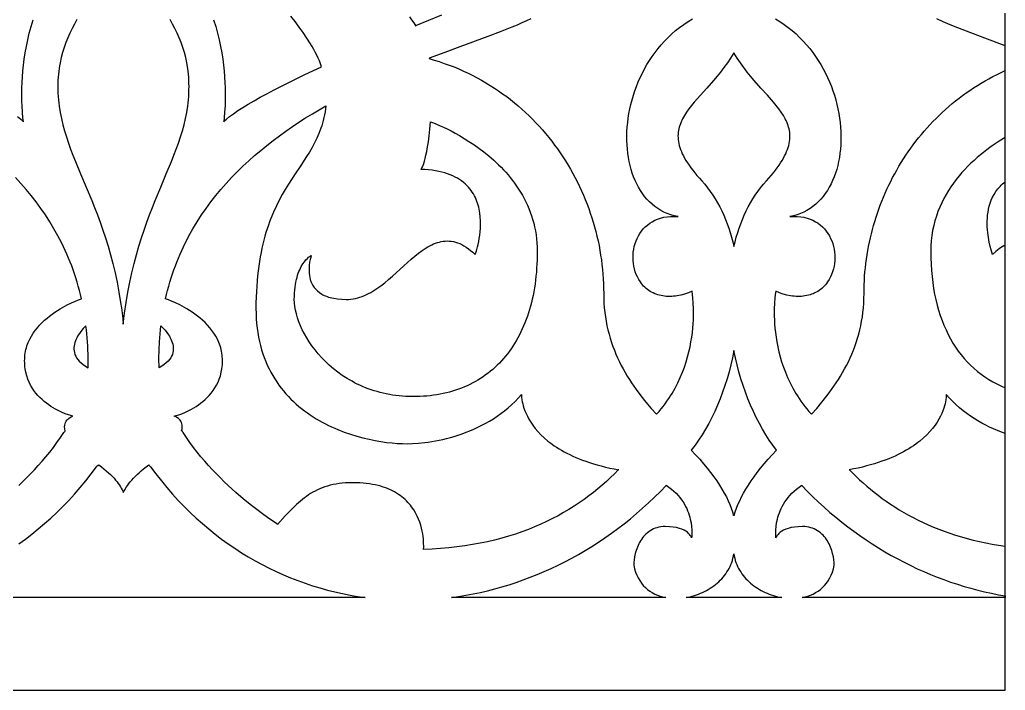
# Model space of a CAD drawing. Extents: x -54 to 62, y -44 to -4.
# Drawn here: x 32.79 to 61.98, y -44.19 to -24.33 of the extents above; entities that cross this region are included whole.
import ezdxf

# ---------------------------------------------------------------- set-up
doc = ezdxf.new("R2010")
doc.units = 0
doc.header["$MEASUREMENT"] = 0
doc.layers.get('0').update_dxf_attribs({"linetype": 'CONTINUOUS'})
doc.layers.add('LAYER_1', color=18, linetype='CONTINUOUS')

msp = doc.modelspace()

# ---------------------------------------------------------------- linework, layer by layer
msp.add_line((61.976, -44.19), (61.976, -4.203))
at = {"layer": 'LAYER_1'}
for points in [[(44.331, -24.243), (44.399, -24.334), (44.464, -24.427), (44.526, -24.522), (44.526, -24.499), (45.289, -24.183)], [(32.729, -27.198), (32.826, -27.277), (32.867, -27.315), (32.904, -27.351), (32.889, -27.224), (32.875, -27.074), (32.864, -26.874), (32.859, -26.756), (32.857, -26.629), (32.856, -26.491), (32.859, -26.344), (32.864, -26.189), (32.874, -26.026), (32.887, -25.856), (32.905, -25.68), (32.928, -25.498), (32.956, -25.312), (32.991, -25.121), (33.032, -24.927), (33.079, -24.73), (33.135, -24.53), (33.198, -24.33)], [(34.489, -24.327), (34.416, -24.46), (34.347, -24.594), (34.281, -24.729), (34.219, -24.867), (34.162, -25.008), (34.11, -25.152), (34.063, -25.3), (34.023, -25.453), (33.988, -25.611), (33.974, -25.692), (33.961, -25.775), (33.95, -25.859), (33.941, -25.946), (33.933, -26.034), (33.928, -26.123), (33.925, -26.215), (33.924, -26.309), (33.925, -26.408), (33.928, -26.506), (33.934, -26.603), (33.942, -26.699), (33.952, -26.794), (33.963, -26.888), (33.993, -27.075), (34.029, -27.259), (34.073, -27.441), (34.122, -27.622), (34.178, -27.803), (34.238, -27.983), (34.303, -28.163), (34.372, -28.344), (34.445, -28.527), (34.599, -28.9), (34.762, -29.285), (34.929, -29.687), (35.012, -29.896), (35.095, -30.11), (35.177, -30.331), (35.258, -30.559), (35.336, -30.795), (35.412, -31.039), (35.484, -31.291), (35.553, -31.553), (35.618, -31.825), (35.679, -32.106), (35.734, -32.399), (35.783, -32.703), (35.805, -32.86), (35.826, -33.019), (35.845, -33.182), (35.862, -33.348), (35.881, -33.182), (35.901, -33.019), (35.945, -32.703), (35.996, -32.399), (36.053, -32.106), (36.114, -31.825), (36.18, -31.553), (36.25, -31.291), (36.323, -31.039), (36.399, -30.795), (36.478, -30.559), (36.559, -30.331), (36.641, -30.11), (36.724, -29.896), (36.808, -29.687), (36.974, -29.285), (37.136, -28.9), (37.29, -28.527), (37.363, -28.344), (37.431, -28.163), (37.496, -27.983), (37.556, -27.803), (37.611, -27.622), (37.66, -27.441), (37.703, -27.259), (37.739, -27.075), (37.768, -26.888), (37.78, -26.794), (37.79, -26.699), (37.798, -26.603), (37.803, -26.506), (37.807, -26.408), (37.808, -26.309), (37.807, -26.215), (37.804, -26.123), (37.798, -26.034), (37.791, -25.946), (37.782, -25.859), (37.771, -25.775), (37.744, -25.611), (37.71, -25.453), (37.67, -25.3), (37.624, -25.152), (37.573, -25.008), (37.516, -24.867), (37.455, -24.729), (37.39, -24.594), (37.322, -24.46), (37.25, -24.327)], [(38.535, -24.33), (38.598, -24.53), (38.654, -24.73), (38.702, -24.927), (38.744, -25.121), (38.778, -25.312), (38.807, -25.498), (38.83, -25.68), (38.849, -25.856), (38.862, -26.026), (38.872, -26.189), (38.878, -26.344), (38.88, -26.491), (38.88, -26.629), (38.878, -26.756), (38.874, -26.874), (38.863, -27.074), (38.85, -27.224), (38.835, -27.351), (38.872, -27.315), (38.913, -27.277), (39.009, -27.198), (39.123, -27.114), (39.253, -27.024), (39.399, -26.931), (39.559, -26.833), (39.733, -26.732), (39.919, -26.628), (40.116, -26.521), (40.324, -26.411), (40.542, -26.3), (40.768, -26.186), (41.241, -25.956), (41.735, -25.724), (41.703, -25.637), (41.668, -25.551), (41.63, -25.465), (41.589, -25.38), (41.547, -25.295), (41.502, -25.211), (41.454, -25.127), (41.405, -25.043), (41.3, -24.877), (41.188, -24.712), (41.07, -24.548), (40.947, -24.385), (40.818, -24.222)], [(47.929, -24.304), (47.803, -24.364), (47.666, -24.425), (47.52, -24.488), (47.363, -24.552), (47.023, -24.686), (46.651, -24.827), (45.825, -25.132), (45.38, -25.297), (44.919, -25.471), (44.919, -25.482), (45.07, -25.526), (45.219, -25.573), (45.367, -25.623), (45.512, -25.676), (45.655, -25.731), (45.796, -25.79), (45.935, -25.851), (46.072, -25.915), (46.207, -25.982), (46.34, -26.052), (46.471, -26.124), (46.6, -26.199), (46.727, -26.276), (46.852, -26.356), (46.974, -26.438), (47.094, -26.522), (47.213, -26.609), (47.329, -26.698), (47.443, -26.789), (47.554, -26.883), (47.664, -26.978), (47.771, -27.076), (47.876, -27.176), (47.979, -27.278), (48.079, -27.381), (48.178, -27.487), (48.273, -27.595), (48.367, -27.704), (48.458, -27.815), (48.547, -27.928), (48.634, -28.042), (48.718, -28.158), (48.8, -28.276), (48.88, -28.395), (48.957, -28.515), (49.031, -28.637), (49.104, -28.761), (49.174, -28.885), (49.241, -29.011), (49.306, -29.138), (49.368, -29.267), (49.428, -29.396), (49.485, -29.527), (49.54, -29.658), (49.593, -29.791), (49.642, -29.925), (49.69, -30.059), (49.734, -30.194), (49.776, -30.331), (49.816, -30.467), (49.852, -30.605), (49.887, -30.743), (49.918, -30.882), (49.947, -31.022), (49.973, -31.162), (49.996, -31.302), (50.017, -31.443), (50.035, -31.584), (50.05, -31.726), (50.063, -31.867), (50.073, -32.009), (50.08, -32.152), (50.084, -32.294), (50.085, -32.436), (50.087, -32.581), (50.094, -32.722), (50.104, -32.861), (50.118, -32.997), (50.136, -33.131), (50.158, -33.263), (50.183, -33.392), (50.211, -33.519), (50.243, -33.644), (50.278, -33.766), (50.317, -33.887), (50.358, -34.005), (50.402, -34.121), (50.449, -34.236), (50.499, -34.348), (50.551, -34.459), (50.606, -34.567), (50.663, -34.674), (50.722, -34.78), (50.783, -34.883), (50.847, -34.985), (50.912, -35.086), (50.979, -35.185), (51.048, -35.282), (51.19, -35.473), (51.337, -35.659), (51.489, -35.84), (51.645, -36.017), (51.659, -36.006), (51.724, -35.932), (51.787, -35.857), (51.847, -35.781), (51.904, -35.705), (51.959, -35.629), (52.012, -35.552), (52.062, -35.474), (52.11, -35.397), (52.2, -35.241), (52.281, -35.085), (52.353, -34.928), (52.419, -34.772), (52.477, -34.617), (52.528, -34.464), (52.572, -34.312), (52.61, -34.163), (52.643, -34.016), (52.67, -33.873), (52.693, -33.733), (52.711, -33.597), (52.724, -33.467), (52.734, -33.341), (52.741, -33.22), (52.744, -33.106), (52.746, -32.998), (52.744, -32.898), (52.737, -32.719), (52.726, -32.573), (52.715, -32.464), (52.701, -32.373), (52.592, -32.419), (52.481, -32.457), (52.371, -32.487), (52.261, -32.509), (52.207, -32.516), (52.153, -32.522), (52.099, -32.526), (52.045, -32.527), (51.993, -32.527), (51.94, -32.524), (51.889, -32.519), (51.838, -32.512), (51.788, -32.503), (51.738, -32.492), (51.69, -32.478), (51.642, -32.462), (51.596, -32.444), (51.551, -32.424), (51.506, -32.401), (51.463, -32.377), (51.422, -32.349), (51.381, -32.32), (51.342, -32.288), (51.305, -32.254), (51.269, -32.218), (51.235, -32.179), (51.202, -32.138), (51.171, -32.094), (51.126, -32.023), (51.086, -31.949), (51.051, -31.872), (51.022, -31.793), (50.998, -31.712), (50.979, -31.63), (50.965, -31.547), (50.957, -31.463), (50.954, -31.378), (50.956, -31.294), (50.963, -31.21), (50.975, -31.127), (50.992, -31.044), (51.015, -30.963), (51.043, -30.884), (51.075, -30.807), (51.113, -30.733), (51.156, -30.661), (51.204, -30.593), (51.258, -30.528), (51.316, -30.468), (51.379, -30.411), (51.447, -30.359), (51.521, -30.312), (51.599, -30.271), (51.682, -30.235), (51.77, -30.205), (51.864, -30.182), (51.962, -30.166), (52.065, -30.157), (52.173, -30.155), (52.286, -30.161), (52.176, -30.138), (52.069, -30.107), (51.967, -30.07), (51.869, -30.027), (51.775, -29.978), (51.685, -29.922), (51.599, -29.862), (51.518, -29.795), (51.44, -29.724), (51.367, -29.647), (51.298, -29.565), (51.233, -29.479), (51.172, -29.389), (51.116, -29.294), (51.064, -29.195), (51.016, -29.092), (50.972, -28.986), (50.932, -28.877), (50.897, -28.764), (50.866, -28.649), (50.84, -28.53), (50.817, -28.409), (50.799, -28.286), (50.786, -28.161), (50.776, -28.034), (50.771, -27.905), (50.771, -27.775), (50.775, -27.643), (50.783, -27.51), (50.796, -27.377), (50.813, -27.243), (50.834, -27.108), (50.86, -26.974), (50.89, -26.839), (50.925, -26.704), (50.965, -26.57), (51.009, -26.437), (51.057, -26.304), (51.11, -26.173), (51.168, -26.042), (51.23, -25.914), (51.296, -25.787), (51.367, -25.661), (51.443, -25.538), (51.523, -25.417), (51.608, -25.299), (51.698, -25.184), (51.792, -25.071), (51.891, -24.962), (51.994, -24.856), (52.103, -24.753), (52.216, -24.655), (52.333, -24.56), (52.455, -24.47), (52.582, -24.384), (52.714, -24.302)], [(55.168, -24.302), (55.3, -24.384), (55.427, -24.47), (55.55, -24.56), (55.667, -24.655), (55.78, -24.753), (55.888, -24.856), (55.992, -24.962), (56.091, -25.071), (56.185, -25.184), (56.275, -25.299), (56.36, -25.417), (56.44, -25.538), (56.516, -25.661), (56.587, -25.787), (56.654, -25.914), (56.716, -26.042), (56.773, -26.173), (56.826, -26.304), (56.874, -26.437), (56.918, -26.57), (56.957, -26.704), (56.992, -26.839), (57.023, -26.974), (57.049, -27.108), (57.07, -27.243), (57.087, -27.377), (57.099, -27.51), (57.108, -27.643), (57.111, -27.775), (57.111, -27.905), (57.106, -28.034), (57.096, -28.161), (57.082, -28.286), (57.064, -28.409), (57.042, -28.53), (57.015, -28.649), (56.984, -28.764), (56.949, -28.877), (56.909, -28.986), (56.865, -29.092), (56.817, -29.195), (56.765, -29.294), (56.708, -29.389), (56.647, -29.479), (56.582, -29.565), (56.513, -29.647), (56.44, -29.724), (56.362, -29.795), (56.281, -29.862), (56.195, -29.922), (56.105, -29.978), (56.011, -30.027), (55.913, -30.07), (55.81, -30.107), (55.704, -30.138), (55.594, -30.161), (55.707, -30.155), (55.815, -30.157), (55.918, -30.166), (56.016, -30.182), (56.11, -30.205), (56.198, -30.235), (56.281, -30.271), (56.359, -30.312), (56.433, -30.359), (56.501, -30.411), (56.564, -30.468), (56.623, -30.528), (56.676, -30.593), (56.724, -30.661), (56.767, -30.733), (56.805, -30.807), (56.838, -30.884), (56.866, -30.963), (56.889, -31.044), (56.907, -31.127), (56.919, -31.21), (56.927, -31.294), (56.929, -31.378), (56.926, -31.463), (56.918, -31.547), (56.905, -31.63), (56.887, -31.712), (56.863, -31.793), (56.834, -31.872), (56.8, -31.949), (56.761, -32.023), (56.716, -32.094), (56.685, -32.138), (56.653, -32.179), (56.618, -32.218), (56.582, -32.254), (56.544, -32.288), (56.505, -32.32), (56.465, -32.349), (56.423, -32.377), (56.379, -32.401), (56.335, -32.424), (56.289, -32.444), (56.242, -32.462), (56.195, -32.478), (56.146, -32.492), (56.096, -32.503), (56.046, -32.512), (55.994, -32.519), (55.943, -32.524), (55.89, -32.527), (55.837, -32.527), (55.783, -32.526), (55.729, -32.522), (55.674, -32.516), (55.62, -32.509), (55.51, -32.487), (55.399, -32.457), (55.288, -32.419), (55.179, -32.373), (55.166, -32.464), (55.154, -32.573), (55.143, -32.719), (55.136, -32.898), (55.135, -32.998), (55.136, -33.106), (55.14, -33.22), (55.147, -33.341), (55.157, -33.467), (55.17, -33.597), (55.189, -33.733), (55.211, -33.873), (55.239, -34.016), (55.272, -34.163), (55.31, -34.312), (55.355, -34.464), (55.406, -34.617), (55.465, -34.772), (55.53, -34.928), (55.603, -35.085), (55.685, -35.241), (55.775, -35.397), (55.823, -35.474), (55.874, -35.552), (55.927, -35.629), (55.982, -35.705), (56.04, -35.781), (56.1, -35.857), (56.163, -35.932), (56.228, -36.006), (56.235, -36.017), (56.392, -35.84), (56.545, -35.659), (56.693, -35.473), (56.765, -35.378), (56.835, -35.282), (56.904, -35.185), (56.971, -35.086), (57.037, -34.985), (57.1, -34.883), (57.161, -34.78), (57.22, -34.674), (57.277, -34.567), (57.332, -34.459), (57.384, -34.348), (57.433, -34.236), (57.48, -34.121), (57.524, -34.005), (57.565, -33.887), (57.603, -33.766), (57.638, -33.644), (57.67, -33.519), (57.698, -33.392), (57.723, -33.263), (57.744, -33.131), (57.762, -32.997), (57.776, -32.861), (57.786, -32.722), (57.792, -32.581), (57.794, -32.436), (57.796, -32.309), (57.799, -32.182), (57.805, -32.055), (57.812, -31.927), (57.822, -31.801), (57.835, -31.674), (57.849, -31.547), (57.866, -31.421), (57.885, -31.295), (57.905, -31.17), (57.929, -31.045), (57.954, -30.92), (57.981, -30.795), (58.011, -30.672), (58.042, -30.548), (58.076, -30.425), (58.112, -30.303), (58.15, -30.182), (58.19, -30.061), (58.232, -29.94), (58.276, -29.821), (58.322, -29.702), (58.37, -29.584), (58.421, -29.467), (58.473, -29.35), (58.527, -29.235), (58.583, -29.12), (58.641, -29.007), (58.702, -28.894), (58.764, -28.782), (58.828, -28.672), (58.894, -28.562), (58.962, -28.454), (59.032, -28.347), (59.104, -28.241), (59.177, -28.136), (59.253, -28.032), (59.331, -27.93), (59.41, -27.829), (59.491, -27.73), (59.574, -27.632), (59.659, -27.535), (59.746, -27.44), (59.835, -27.346), (59.925, -27.254), (60.018, -27.163), (60.112, -27.074), (60.207, -26.986), (60.305, -26.901), (60.405, -26.817), (60.506, -26.734), (60.609, -26.654), (60.713, -26.575), (60.82, -26.498), (60.928, -26.423), (61.038, -26.35), (61.149, -26.279), (61.262, -26.209), (61.377, -26.142), (61.494, -26.077), (61.612, -26.014), (61.732, -25.953), (61.853, -25.894), (61.976, -25.837), (61.976, -25.103), (61.373, -24.88), (60.825, -24.674), (60.576, -24.576), (60.347, -24.482), (60.138, -24.391), (59.951, -24.304)], [(32.766, -38.124), (32.881, -38.015), (32.996, -37.901), (33.112, -37.783), (33.228, -37.661), (33.344, -37.535), (33.458, -37.406), (33.571, -37.272), (33.682, -37.136), (33.791, -36.996), (33.897, -36.852), (34, -36.705), (34.099, -36.555), (34.112, -36.542), (34.126, -36.525), (34.143, -36.501), (34.13, -36.442), (34.125, -36.388), (34.128, -36.339), (34.138, -36.295), (34.153, -36.255), (34.172, -36.22), (34.195, -36.19), (34.22, -36.163), (34.246, -36.141), (34.272, -36.122), (34.32, -36.094), (34.368, -36.074), (34.307, -36.056), (34.237, -36.033), (34.145, -35.999), (34.037, -35.953), (33.917, -35.895), (33.853, -35.861), (33.788, -35.824), (33.721, -35.783), (33.654, -35.738), (33.588, -35.689), (33.521, -35.637), (33.456, -35.581), (33.392, -35.52), (33.331, -35.455), (33.272, -35.386), (33.216, -35.313), (33.164, -35.235), (33.116, -35.152), (33.072, -35.065), (33.034, -34.973), (33.002, -34.876), (32.976, -34.773), (32.957, -34.666), (32.95, -34.61), (32.945, -34.553), (32.942, -34.495), (32.941, -34.435), (32.942, -34.376), (32.945, -34.318), (32.951, -34.261), (32.959, -34.206), (32.969, -34.151), (32.981, -34.097), (32.994, -34.044), (33.01, -33.993), (33.047, -33.892), (33.09, -33.796), (33.14, -33.704), (33.194, -33.615), (33.254, -33.531), (33.318, -33.451), (33.385, -33.374), (33.456, -33.301), (33.529, -33.232), (33.604, -33.167), (33.68, -33.106), (33.757, -33.048), (33.835, -32.994), (33.912, -32.943), (33.988, -32.897), (34.062, -32.853), (34.204, -32.777), (34.333, -32.715), (34.444, -32.667), (34.532, -32.631), (34.623, -32.6), (34.594, -32.473), (34.563, -32.348), (34.529, -32.223), (34.494, -32.101), (34.457, -31.979), (34.418, -31.859), (34.377, -31.741), (34.334, -31.623), (34.289, -31.507), (34.242, -31.392), (34.194, -31.279), (34.144, -31.167), (34.093, -31.056), (34.039, -30.946), (33.984, -30.838), (33.928, -30.73), (33.81, -30.52), (33.686, -30.314), (33.556, -30.113), (33.42, -29.917), (33.279, -29.725), (33.133, -29.538), (32.982, -29.356), (32.826, -29.178), (32.666, -29.005)], [(32.772, -39.85), (32.966, -39.71), (33.157, -39.564), (33.346, -39.412), (33.532, -39.254), (33.716, -39.091), (33.896, -38.921), (34.073, -38.746), (34.247, -38.565), (34.418, -38.379), (34.586, -38.186), (34.75, -37.988), (34.911, -37.784), (35.068, -37.574), (35.07, -37.566), (35.074, -37.557), (35.09, -37.542), (35.133, -37.511), (35.214, -37.571), (35.289, -37.63), (35.359, -37.688), (35.424, -37.746), (35.483, -37.802), (35.538, -37.857), (35.588, -37.91), (35.634, -37.963), (35.676, -38.014), (35.714, -38.064), (35.747, -38.113), (35.777, -38.161), (35.803, -38.206), (35.826, -38.251), (35.846, -38.294), (35.862, -38.335), (35.906, -38.251), (35.961, -38.161), (35.994, -38.113), (36.03, -38.064), (36.069, -38.014), (36.113, -37.963), (36.16, -37.91), (36.212, -37.857), (36.268, -37.802), (36.328, -37.746), (36.394, -37.688), (36.464, -37.63), (36.539, -37.571), (36.62, -37.511), (36.628, -37.527), (36.64, -37.542), (36.671, -37.574), (36.828, -37.784), (36.989, -37.988), (37.153, -38.186), (37.32, -38.379), (37.491, -38.565), (37.665, -38.746), (37.843, -38.921), (38.023, -39.09), (38.206, -39.254), (38.392, -39.412), (38.581, -39.564), (38.773, -39.71), (38.967, -39.85), (39.164, -39.985), (39.363, -40.114), (39.564, -40.237), (39.768, -40.355), (39.973, -40.467), (40.181, -40.573), (40.391, -40.674), (40.602, -40.769), (40.816, -40.858), (41.031, -40.942), (41.247, -41.02), (41.465, -41.093), (41.685, -41.16), (41.905, -41.221), (42.127, -41.277), (42.35, -41.327), (42.575, -41.371), (42.8, -41.41), (43.026, -41.444), (28.712, -41.444)], [(-54.476, -44.19), (61.976, -44.19)]]:
    msp.add_lwpolyline(points, dxfattribs=at)
for points in [[(53.94, -25.314), (53.845, -25.465), (53.747, -25.61), (53.647, -25.748), (53.546, -25.88), (53.443, -26.006), (53.341, -26.127), (53.14, -26.355), (52.948, -26.569), (52.769, -26.773), (52.687, -26.872), (52.611, -26.97), (52.54, -27.067), (52.477, -27.164), (52.422, -27.262), (52.397, -27.311), (52.375, -27.36), (52.355, -27.41), (52.337, -27.46), (52.322, -27.51), (52.309, -27.561), (52.299, -27.613), (52.291, -27.665), (52.287, -27.718), (52.285, -27.772), (52.286, -27.826), (52.29, -27.882), (52.298, -27.938), (52.309, -27.996), (52.323, -28.054), (52.34, -28.114), (52.361, -28.175), (52.386, -28.237), (52.414, -28.301), (52.446, -28.366), (52.482, -28.432), (52.522, -28.5), (52.566, -28.57), (52.614, -28.641), (52.666, -28.714), (52.722, -28.788), (52.783, -28.865), (52.848, -28.943), (52.918, -29.024), (52.993, -29.106), (53.08, -29.205), (53.163, -29.308), (53.242, -29.414), (53.318, -29.523), (53.39, -29.636), (53.458, -29.752), (53.523, -29.87), (53.584, -29.992), (53.641, -30.116), (53.695, -30.243), (53.745, -30.372), (53.791, -30.503), (53.834, -30.637), (53.873, -30.773), (53.908, -30.91), (53.94, -31.05), (53.974, -30.91), (54.012, -30.773), (54.053, -30.637), (54.096, -30.503), (54.144, -30.372), (54.194, -30.243), (54.249, -30.116), (54.306, -29.992), (54.367, -29.87), (54.432, -29.752), (54.501, -29.636), (54.573, -29.523), (54.649, -29.414), (54.73, -29.308), (54.814, -29.205), (54.902, -29.106), (54.976, -29.024), (55.045, -28.943), (55.109, -28.865), (55.17, -28.788), (55.226, -28.714), (55.277, -28.641), (55.325, -28.57), (55.368, -28.5), (55.407, -28.432), (55.443, -28.366), (55.474, -28.301), (55.502, -28.237), (55.526, -28.175), (55.547, -28.114), (55.564, -28.054), (55.577, -27.996), (55.588, -27.938), (55.595, -27.882), (55.599, -27.826), (55.6, -27.772), (55.598, -27.718), (55.593, -27.665), (55.585, -27.613), (55.575, -27.561), (55.562, -27.51), (55.546, -27.46), (55.528, -27.41), (55.508, -27.36), (55.485, -27.311), (55.46, -27.262), (55.405, -27.164), (55.341, -27.067), (55.271, -26.97), (55.194, -26.872), (55.111, -26.773), (54.933, -26.569), (54.74, -26.355), (54.539, -26.127), (54.437, -26.006), (54.335, -25.88), (54.233, -25.748), (54.133, -25.61), (54.035, -25.465)], [(37.589, -36.501), (37.603, -36.442), (37.609, -36.388), (37.607, -36.339), (37.598, -36.295), (37.583, -36.255), (37.565, -36.22), (37.542, -36.19), (37.518, -36.163), (37.492, -36.141), (37.467, -36.122), (37.419, -36.094), (37.37, -36.074), (37.432, -36.056), (37.502, -36.033), (37.594, -35.999), (37.702, -35.953), (37.822, -35.895), (37.886, -35.861), (37.951, -35.824), (38.018, -35.783), (38.085, -35.738), (38.151, -35.689), (38.218, -35.637), (38.283, -35.581), (38.347, -35.52), (38.408, -35.455), (38.467, -35.386), (38.523, -35.313), (38.576, -35.235), (38.624, -35.152), (38.667, -35.065), (38.705, -34.973), (38.737, -34.876), (38.763, -34.773), (38.783, -34.666), (38.79, -34.61), (38.795, -34.553), (38.798, -34.495), (38.799, -34.435), (38.798, -34.376), (38.794, -34.318), (38.788, -34.261), (38.78, -34.206), (38.77, -34.151), (38.758, -34.097), (38.745, -34.044), (38.729, -33.993), (38.692, -33.892), (38.648, -33.796), (38.599, -33.704), (38.544, -33.615), (38.484, -33.531), (38.42, -33.451), (38.352, -33.374), (38.282, -33.301), (38.208, -33.232), (38.133, -33.167), (38.056, -33.106), (37.979, -33.048), (37.901, -32.994), (37.824, -32.943), (37.748, -32.897), (37.674, -32.853), (37.532, -32.777), (37.403, -32.715), (37.292, -32.667), (37.204, -32.631), (37.115, -32.6), (37.144, -32.473), (37.175, -32.348), (37.208, -32.223), (37.244, -32.101), (37.28, -31.979), (37.319, -31.859), (37.36, -31.741), (37.403, -31.623), (37.447, -31.507), (37.494, -31.392), (37.542, -31.279), (37.591, -31.167), (37.643, -31.056), (37.696, -30.946), (37.751, -30.838), (37.807, -30.73), (37.925, -30.52), (38.049, -30.314), (38.179, -30.113), (38.314, -29.917), (38.455, -29.725), (38.601, -29.538), (38.752, -29.356), (38.908, -29.178), (39.068, -29.005), (39.233, -28.835), (39.402, -28.67), (39.574, -28.51), (39.75, -28.353), (39.93, -28.2), (40.112, -28.052), (40.298, -27.907), (40.486, -27.766), (40.677, -27.629), (40.87, -27.495), (41.064, -27.365), (41.261, -27.239), (41.459, -27.116), (41.658, -26.997), (41.859, -26.88), (41.848, -26.971), (41.835, -27.059), (41.82, -27.145), (41.802, -27.229), (41.782, -27.311), (41.761, -27.391), (41.737, -27.47), (41.712, -27.547), (41.684, -27.622), (41.655, -27.696), (41.593, -27.839), (41.524, -27.979), (41.45, -28.116), (41.372, -28.25), (41.29, -28.383), (41.116, -28.648), (40.935, -28.92), (40.843, -29.06), (40.75, -29.205), (40.659, -29.355), (40.568, -29.511), (40.48, -29.675), (40.394, -29.847), (40.311, -30.027), (40.232, -30.218), (40.194, -30.317), (40.157, -30.42), (40.121, -30.525), (40.087, -30.634), (40.055, -30.745), (40.023, -30.86), (39.994, -30.979), (39.966, -31.101), (39.94, -31.226), (39.915, -31.356), (39.893, -31.489), (39.872, -31.627), (39.854, -31.768), (39.838, -31.914), (39.824, -32.065), (39.812, -32.219), (39.803, -32.379), (39.796, -32.543), (39.791, -32.712), (39.79, -32.886), (39.792, -33.035), (39.798, -33.181), (39.809, -33.323), (39.824, -33.461), (39.843, -33.596), (39.866, -33.728), (39.892, -33.856), (39.923, -33.981), (39.957, -34.103), (39.994, -34.222), (40.035, -34.337), (40.079, -34.449), (40.126, -34.559), (40.176, -34.665), (40.23, -34.768), (40.286, -34.868), (40.345, -34.965), (40.406, -35.059), (40.47, -35.15), (40.537, -35.239), (40.606, -35.324), (40.677, -35.407), (40.75, -35.487), (40.825, -35.565), (40.902, -35.64), (40.981, -35.712), (41.061, -35.782), (41.143, -35.849), (41.227, -35.913), (41.312, -35.975), (41.398, -36.035), (41.486, -36.092), (41.574, -36.147), (41.663, -36.2), (41.754, -36.25), (41.845, -36.298), (41.936, -36.344), (42.028, -36.388), (42.121, -36.429), (42.214, -36.469), (42.4, -36.541), (42.587, -36.606), (42.772, -36.664), (42.956, -36.714), (43.137, -36.757), (43.315, -36.793), (43.488, -36.823), (43.657, -36.847), (43.82, -36.865), (43.975, -36.877), (44.124, -36.885), (44.264, -36.887), (44.424, -36.883), (44.601, -36.872), (44.792, -36.852), (44.893, -36.838), (44.996, -36.822), (45.101, -36.804), (45.21, -36.782), (45.32, -36.758), (45.432, -36.732), (45.545, -36.702), (45.66, -36.669), (45.775, -36.633), (45.892, -36.593), (46.009, -36.55), (46.126, -36.504), (46.244, -36.454), (46.361, -36.401), (46.477, -36.343), (46.593, -36.282), (46.708, -36.217), (46.821, -36.147), (46.933, -36.074), (47.043, -35.996), (47.151, -35.914), (47.257, -35.827), (47.36, -35.735), (47.46, -35.639), (47.558, -35.538), (47.652, -35.432), (47.655, -35.506), (47.665, -35.591), (47.674, -35.644), (47.687, -35.703), (47.704, -35.768), (47.726, -35.839), (47.753, -35.914), (47.786, -35.993), (47.825, -36.075), (47.871, -36.161), (47.925, -36.25), (47.987, -36.341), (48.057, -36.433), (48.137, -36.526), (48.226, -36.62), (48.326, -36.714), (48.436, -36.808), (48.495, -36.855), (48.558, -36.901), (48.623, -36.947), (48.692, -36.992), (48.763, -37.037), (48.838, -37.081), (48.916, -37.125), (48.998, -37.168), (49.083, -37.21), (49.171, -37.252), (49.263, -37.292), (49.359, -37.332), (49.458, -37.37), (49.561, -37.408), (49.668, -37.444), (49.779, -37.479), (49.894, -37.513), (50.012, -37.546), (50.135, -37.577), (50.263, -37.607), (50.394, -37.635), (50.53, -37.662), (50.515, -37.661), (50.403, -37.776), (50.287, -37.89), (50.167, -38.003), (50.043, -38.113), (49.915, -38.223), (49.783, -38.33), (49.646, -38.435), (49.505, -38.539), (49.36, -38.64), (49.211, -38.739), (49.057, -38.835), (48.899, -38.929), (48.736, -39.019), (48.569, -39.107), (48.397, -39.192), (48.221, -39.273), (48.04, -39.351), (47.855, -39.426), (47.665, -39.497), (47.47, -39.564), (47.271, -39.627), (47.066, -39.685), (46.857, -39.74), (46.643, -39.79), (46.424, -39.836), (46.201, -39.877), (45.972, -39.913), (45.738, -39.944), (45.499, -39.97), (45.255, -39.991), (45.006, -40.006), (44.752, -40.016), (44.756, -39.931), (44.755, -39.833), (44.748, -39.707), (44.74, -39.635), (44.729, -39.558), (44.714, -39.477), (44.695, -39.391), (44.671, -39.303), (44.642, -39.213), (44.607, -39.122), (44.566, -39.029), (44.518, -38.937), (44.463, -38.845), (44.4, -38.755), (44.366, -38.711), (44.329, -38.667), (44.29, -38.624), (44.249, -38.582), (44.206, -38.541), (44.16, -38.501), (44.112, -38.461), (44.061, -38.423), (44.008, -38.387), (43.952, -38.351), (43.894, -38.317), (43.833, -38.285), (43.769, -38.254), (43.702, -38.225), (43.632, -38.198), (43.559, -38.173), (43.483, -38.149), (43.404, -38.128), (43.322, -38.109), (43.237, -38.092), (43.148, -38.077), (43.056, -38.065), (42.961, -38.056), (42.862, -38.049), (42.759, -38.045), (42.653, -38.043), (42.547, -38.045), (42.445, -38.049), (42.347, -38.057), (42.253, -38.068), (42.162, -38.082), (42.074, -38.098), (41.99, -38.118), (41.908, -38.14), (41.83, -38.164), (41.754, -38.192), (41.68, -38.221), (41.609, -38.253), (41.54, -38.288), (41.473, -38.324), (41.408, -38.363), (41.345, -38.404), (41.283, -38.447), (41.223, -38.491), (41.164, -38.538), (41.106, -38.586), (40.992, -38.688), (40.88, -38.796), (40.77, -38.909), (40.659, -39.028), (40.431, -39.277), (40.423, -39.272), (40.346, -39.221), (40.132, -39.074), (39.983, -38.967), (39.811, -38.838), (39.62, -38.688), (39.413, -38.519), (39.194, -38.331), (39.082, -38.23), (38.967, -38.124), (38.852, -38.015), (38.735, -37.901), (38.619, -37.783), (38.502, -37.661), (38.386, -37.535), (38.272, -37.406), (38.159, -37.272), (38.048, -37.136), (37.939, -36.996), (37.833, -36.852), (37.731, -36.705), (37.633, -36.555), (37.625, -36.542), (37.611, -36.525)], [(44.956, -27.352), (44.991, -27.365), (45.091, -27.404), (45.247, -27.471), (45.343, -27.515), (45.45, -27.566), (45.565, -27.624), (45.689, -27.69), (45.82, -27.763), (45.956, -27.844), (46.097, -27.933), (46.242, -28.029), (46.389, -28.133), (46.537, -28.245), (46.685, -28.365), (46.832, -28.494), (46.976, -28.63), (47.047, -28.701), (47.117, -28.775), (47.186, -28.85), (47.254, -28.928), (47.32, -29.007), (47.384, -29.089), (47.447, -29.173), (47.508, -29.259), (47.567, -29.348), (47.624, -29.438), (47.678, -29.531), (47.73, -29.626), (47.779, -29.723), (47.826, -29.822), (47.87, -29.924), (47.91, -30.028), (47.948, -30.134), (47.982, -30.242), (48.013, -30.353), (48.04, -30.466), (48.063, -30.581), (48.082, -30.699), (48.098, -30.819), (48.109, -30.941), (48.116, -31.066), (48.118, -31.193), (48.117, -31.32), (48.114, -31.445), (48.108, -31.569), (48.101, -31.691), (48.092, -31.811), (48.08, -31.929), (48.067, -32.046), (48.052, -32.161), (48.034, -32.274), (48.015, -32.385), (47.994, -32.495), (47.971, -32.603), (47.945, -32.708), (47.918, -32.813), (47.889, -32.915), (47.858, -33.015), (47.826, -33.114), (47.791, -33.211), (47.755, -33.306), (47.716, -33.399), (47.676, -33.49), (47.634, -33.579), (47.591, -33.667), (47.545, -33.752), (47.498, -33.836), (47.449, -33.918), (47.398, -33.997), (47.346, -34.075), (47.292, -34.151), (47.236, -34.225), (47.179, -34.296), (47.12, -34.366), (47.059, -34.434), (46.996, -34.5), (46.932, -34.564), (46.867, -34.626), (46.8, -34.685), (46.731, -34.743), (46.661, -34.799), (46.589, -34.852), (46.515, -34.904), (46.44, -34.953), (46.364, -35.001), (46.286, -35.046), (46.207, -35.089), (46.126, -35.13), (46.044, -35.169), (45.96, -35.206), (45.875, -35.24), (45.788, -35.273), (45.7, -35.303), (45.611, -35.331), (45.521, -35.357), (45.429, -35.38), (45.335, -35.402), (45.241, -35.421), (45.145, -35.438), (45.048, -35.453), (44.949, -35.466), (44.849, -35.476), (44.748, -35.484), (44.646, -35.49), (44.543, -35.493), (44.438, -35.494), (44.334, -35.493), (44.232, -35.489), (44.131, -35.482), (44.031, -35.473), (43.933, -35.462), (43.836, -35.448), (43.741, -35.432), (43.647, -35.414), (43.555, -35.393), (43.464, -35.371), (43.374, -35.346), (43.286, -35.319), (43.2, -35.291), (43.114, -35.26), (43.031, -35.228), (42.949, -35.194), (42.868, -35.158), (42.789, -35.12), (42.712, -35.081), (42.636, -35.04), (42.561, -34.998), (42.488, -34.955), (42.347, -34.864), (42.212, -34.767), (42.084, -34.667), (41.962, -34.562), (41.846, -34.453), (41.737, -34.342), (41.634, -34.228), (41.539, -34.111), (41.449, -33.993), (41.367, -33.874), (41.292, -33.754), (41.223, -33.634), (41.161, -33.513), (41.107, -33.394), (41.059, -33.275), (41.019, -33.158), (40.986, -33.043), (40.96, -32.931), (40.941, -32.822), (40.93, -32.716), (40.926, -32.614), (40.928, -32.517), (40.932, -32.424), (40.939, -32.336), (40.948, -32.253), (40.959, -32.174), (40.973, -32.099), (40.988, -32.029), (41.005, -31.962), (41.023, -31.9), (41.043, -31.841), (41.064, -31.786), (41.085, -31.735), (41.108, -31.687), (41.131, -31.643), (41.178, -31.565), (41.224, -31.498), (41.27, -31.444), (41.312, -31.4), (41.35, -31.366), (41.382, -31.341), (41.407, -31.324), (41.429, -31.312), (41.412, -31.368), (41.396, -31.432), (41.379, -31.515), (41.367, -31.614), (41.362, -31.667), (41.361, -31.724), (41.361, -31.782), (41.365, -31.841), (41.372, -31.902), (41.383, -31.963), (41.399, -32.024), (41.419, -32.084), (41.445, -32.144), (41.477, -32.202), (41.514, -32.258), (41.559, -32.312), (41.61, -32.363), (41.669, -32.41), (41.736, -32.454), (41.772, -32.474), (41.811, -32.494), (41.852, -32.512), (41.895, -32.528), (41.94, -32.544), (41.988, -32.558), (42.039, -32.571), (42.091, -32.582), (42.205, -32.599), (42.329, -32.61), (42.464, -32.614), (42.534, -32.612), (42.603, -32.606), (42.671, -32.597), (42.738, -32.584), (42.804, -32.567), (42.87, -32.548), (42.935, -32.525), (42.999, -32.499), (43.062, -32.471), (43.125, -32.44), (43.187, -32.407), (43.248, -32.371), (43.369, -32.294), (43.488, -32.21), (43.604, -32.119), (43.719, -32.024), (43.833, -31.925), (43.945, -31.824), (44.167, -31.621), (44.386, -31.424), (44.496, -31.331), (44.605, -31.244), (44.715, -31.163), (44.826, -31.09), (44.881, -31.056), (44.937, -31.026), (44.993, -30.997), (45.05, -30.972), (45.106, -30.949), (45.163, -30.93), (45.221, -30.914), (45.278, -30.901), (45.337, -30.891), (45.395, -30.886), (45.455, -30.884), (45.514, -30.886), (45.574, -30.892), (45.635, -30.903), (45.697, -30.918), (45.759, -30.938), (45.822, -30.962), (45.885, -30.992), (45.949, -31.027), (46.014, -31.066), (46.08, -31.112), (46.146, -31.163), (46.214, -31.219), (46.282, -31.282), (46.316, -31.177), (46.349, -31.057), (46.366, -30.983), (46.384, -30.901), (46.4, -30.811), (46.415, -30.716), (46.427, -30.614), (46.435, -30.508), (46.439, -30.399), (46.439, -30.286), (46.432, -30.172), (46.419, -30.056), (46.399, -29.94), (46.386, -29.882), (46.37, -29.825), (46.353, -29.767), (46.333, -29.711), (46.311, -29.655), (46.286, -29.599), (46.258, -29.545), (46.228, -29.491), (46.195, -29.438), (46.159, -29.387), (46.12, -29.336), (46.078, -29.287), (46.032, -29.24), (45.984, -29.194), (45.932, -29.15), (45.876, -29.107), (45.817, -29.067), (45.754, -29.028), (45.687, -28.992), (45.616, -28.958), (45.541, -28.926), (45.462, -28.896), (45.379, -28.869), (45.292, -28.845), (45.2, -28.824), (45.104, -28.805), (45.003, -28.79), (44.897, -28.777), (44.787, -28.768), (44.672, -28.762), (44.68, -28.752), (44.703, -28.717), (44.718, -28.686), (44.737, -28.644), (44.757, -28.59), (44.778, -28.524), (44.801, -28.442), (44.824, -28.345), (44.848, -28.23), (44.871, -28.097), (44.894, -27.944), (44.916, -27.77), (44.937, -27.573)], [(61.976, -27.817), (61.798, -27.928), (61.614, -28.051), (61.521, -28.117), (61.427, -28.186), (61.333, -28.259), (61.239, -28.335), (61.145, -28.414), (61.052, -28.497), (60.96, -28.582), (60.869, -28.672), (60.78, -28.764), (60.692, -28.86), (60.607, -28.959), (60.524, -29.062), (60.443, -29.168), (60.366, -29.278), (60.292, -29.391), (60.222, -29.508), (60.156, -29.628), (60.094, -29.752), (60.036, -29.879), (59.983, -30.011), (59.935, -30.145), (59.893, -30.284), (59.856, -30.426), (59.826, -30.572), (59.802, -30.721), (59.784, -30.875), (59.773, -31.032), (59.769, -31.193), (59.772, -31.385), (59.779, -31.574), (59.791, -31.758), (59.807, -31.939), (59.829, -32.115), (59.854, -32.288), (59.885, -32.456), (59.92, -32.62), (59.959, -32.78), (60.003, -32.936), (60.051, -33.087), (60.103, -33.234), (60.16, -33.377), (60.221, -33.516), (60.286, -33.65), (60.355, -33.78), (60.428, -33.905), (60.505, -34.026), (60.586, -34.142), (60.671, -34.254), (60.76, -34.361), (60.852, -34.464), (60.948, -34.562), (61.048, -34.655), (61.152, -34.744), (61.26, -34.827), (61.37, -34.906), (61.485, -34.981), (61.603, -35.05), (61.724, -35.114), (61.848, -35.174), (61.976, -35.228), (61.976, -31.003), (61.93, -31.028), (61.884, -31.056), (61.838, -31.086), (61.791, -31.12), (61.743, -31.156), (61.695, -31.195), (61.598, -31.282), (61.577, -31.218), (61.554, -31.143), (61.528, -31.044), (61.501, -30.923), (61.476, -30.785), (61.465, -30.71), (61.455, -30.632), (61.448, -30.551), (61.443, -30.468), (61.44, -30.382), (61.441, -30.295), (61.445, -30.207), (61.453, -30.118), (61.465, -30.028), (61.482, -29.938), (61.503, -29.849), (61.53, -29.76), (61.562, -29.673), (61.6, -29.587), (61.645, -29.504), (61.696, -29.422), (61.755, -29.344), (61.821, -29.268), (61.857, -29.232), (61.894, -29.196), (61.934, -29.162), (61.976, -29.128)], [(34.755, -33.396), (34.717, -33.433), (34.678, -33.473), (34.633, -33.527), (34.583, -33.592), (34.533, -33.666), (34.508, -33.707), (34.486, -33.749), (34.465, -33.794), (34.446, -33.84), (34.43, -33.887), (34.417, -33.935), (34.407, -33.985), (34.402, -34.035), (34.401, -34.086), (34.405, -34.138), (34.414, -34.189), (34.43, -34.241), (34.452, -34.293), (34.48, -34.345), (34.516, -34.396), (34.559, -34.447), (34.611, -34.496), (34.672, -34.545), (34.741, -34.593), (34.82, -34.639), (34.82, -34.554), (34.82, -34.359), (34.819, -34.235), (34.816, -34.112), (34.811, -33.99), (34.804, -33.869), (34.795, -33.749), (34.783, -33.631), (34.77, -33.513)], [(36.977, -33.396), (37.016, -33.433), (37.054, -33.473), (37.101, -33.527), (37.152, -33.592), (37.204, -33.666), (37.228, -33.707), (37.252, -33.749), (37.273, -33.794), (37.293, -33.84), (37.31, -33.887), (37.324, -33.935), (37.334, -33.985), (37.34, -34.035), (37.341, -34.086), (37.338, -34.138), (37.329, -34.189), (37.314, -34.241), (37.293, -34.293), (37.265, -34.345), (37.229, -34.396), (37.186, -34.447), (37.134, -34.496), (37.074, -34.545), (37.005, -34.593), (36.926, -34.639), (36.926, -34.554), (36.919, -34.457), (36.918, -34.359), (36.921, -34.112), (36.931, -33.869), (36.939, -33.749), (36.949, -33.631), (36.962, -33.513)], [(53.94, -34.13), (53.898, -34.342), (53.85, -34.552), (53.796, -34.759), (53.738, -34.964), (53.674, -35.166), (53.606, -35.364), (53.532, -35.558), (53.455, -35.749), (53.372, -35.934), (53.285, -36.115), (53.194, -36.291), (53.099, -36.46), (52.999, -36.624), (52.896, -36.782), (52.79, -36.933), (52.679, -37.077), (52.808, -37.213), (52.93, -37.348), (53.044, -37.48), (53.152, -37.61), (53.252, -37.738), (53.346, -37.865), (53.433, -37.989), (53.514, -38.111), (53.588, -38.23), (53.655, -38.348), (53.717, -38.464), (53.772, -38.577), (53.821, -38.689), (53.864, -38.798), (53.901, -38.905), (53.933, -39.01), (53.94, -38.989), (53.947, -39.01), (53.98, -38.905), (54.018, -38.798), (54.062, -38.689), (54.112, -38.577), (54.168, -38.464), (54.23, -38.348), (54.298, -38.23), (54.372, -38.111), (54.452, -37.989), (54.539, -37.865), (54.632, -37.738), (54.732, -37.61), (54.839, -37.48), (54.952, -37.348), (55.073, -37.213), (55.201, -37.077), (55.093, -36.933), (54.988, -36.782), (54.887, -36.624), (54.789, -36.46), (54.695, -36.291), (54.605, -36.115), (54.519, -35.934), (54.436, -35.749), (54.358, -35.558), (54.284, -35.364), (54.215, -35.166), (54.15, -34.964), (54.09, -34.759), (54.035, -34.552), (53.985, -34.342)], [(61.976, -36.588), (61.86, -36.545), (61.744, -36.499), (61.628, -36.449), (61.512, -36.395), (61.396, -36.338), (61.281, -36.277), (61.168, -36.212), (61.055, -36.143), (60.944, -36.07), (60.835, -35.992), (60.727, -35.91), (60.622, -35.824), (60.519, -35.733), (60.419, -35.638), (60.322, -35.538), (60.228, -35.432), (60.226, -35.506), (60.215, -35.591), (60.206, -35.644), (60.193, -35.703), (60.177, -35.768), (60.155, -35.839), (60.128, -35.914), (60.096, -35.993), (60.057, -36.075), (60.011, -36.161), (59.957, -36.25), (59.896, -36.341), (59.826, -36.433), (59.746, -36.526), (59.657, -36.62), (59.558, -36.714), (59.447, -36.808), (59.388, -36.855), (59.325, -36.901), (59.26, -36.947), (59.191, -36.992), (59.12, -37.037), (59.045, -37.081), (58.967, -37.125), (58.885, -37.168), (58.8, -37.21), (58.712, -37.252), (58.62, -37.292), (58.524, -37.332), (58.424, -37.37), (58.321, -37.408), (58.214, -37.444), (58.103, -37.479), (57.988, -37.513), (57.869, -37.546), (57.746, -37.577), (57.618, -37.607), (57.486, -37.635), (57.35, -37.662), (57.364, -37.661), (57.46, -37.759), (57.559, -37.857), (57.66, -37.953), (57.765, -38.048), (57.872, -38.142), (57.982, -38.235), (58.095, -38.326), (58.212, -38.416), (58.331, -38.505), (58.453, -38.592), (58.579, -38.677), (58.707, -38.761), (58.839, -38.842), (58.974, -38.922), (59.112, -39), (59.253, -39.075), (59.398, -39.149), (59.546, -39.22), (59.697, -39.288), (59.852, -39.354), (60.009, -39.418), (60.171, -39.479), (60.335, -39.537), (60.504, -39.592), (60.675, -39.645), (60.85, -39.694), (61.029, -39.74), (61.211, -39.783), (61.397, -39.823), (61.587, -39.859), (61.78, -39.892), (61.976, -39.922)], [(45.575, -41.444), (45.79, -41.413), (46.005, -41.377), (46.22, -41.337), (46.434, -41.292), (46.647, -41.242), (46.86, -41.187), (47.072, -41.127), (47.284, -41.063), (47.494, -40.994), (47.704, -40.921), (47.913, -40.843), (48.12, -40.76), (48.327, -40.672), (48.532, -40.58), (48.736, -40.483), (48.939, -40.381), (49.14, -40.275), (49.34, -40.164), (49.538, -40.048), (49.735, -39.928), (49.93, -39.803), (50.123, -39.673), (50.314, -39.539), (50.503, -39.401), (50.69, -39.257), (50.875, -39.11), (51.058, -38.957), (51.238, -38.8), (51.417, -38.639), (51.592, -38.472), (51.766, -38.302), (51.936, -38.127), (51.936, -38.116), (52.018, -38.173), (52.094, -38.231), (52.164, -38.292), (52.228, -38.354), (52.287, -38.417), (52.341, -38.481), (52.39, -38.546), (52.435, -38.611), (52.475, -38.676), (52.511, -38.742), (52.543, -38.807), (52.571, -38.872), (52.595, -38.936), (52.617, -38.999), (52.635, -39.06), (52.65, -39.12), (52.673, -39.235), (52.687, -39.341), (52.695, -39.436), (52.696, -39.518), (52.695, -39.586), (52.691, -39.636), (52.687, -39.679), (52.682, -39.664), (52.665, -39.626), (52.65, -39.601), (52.628, -39.572), (52.6, -39.542), (52.565, -39.51), (52.521, -39.479), (52.467, -39.448), (52.404, -39.42), (52.33, -39.394), (52.244, -39.372), (52.146, -39.356), (52.033, -39.345), (51.907, -39.341), (51.842, -39.343), (51.78, -39.35), (51.721, -39.36), (51.664, -39.374), (51.61, -39.392), (51.559, -39.413), (51.51, -39.437), (51.463, -39.464), (51.419, -39.494), (51.378, -39.527), (51.338, -39.562), (51.301, -39.599), (51.267, -39.638), (51.234, -39.679), (51.204, -39.721), (51.176, -39.765), (51.15, -39.81), (51.125, -39.856), (51.083, -39.95), (51.048, -40.045), (51.021, -40.14), (51, -40.233), (50.985, -40.323), (50.977, -40.408), (50.974, -40.486), (50.998, -40.59), (51.028, -40.687), (51.064, -40.779), (51.105, -40.864), (51.151, -40.943), (51.202, -41.017), (51.259, -41.084), (51.319, -41.146), (51.383, -41.202), (51.452, -41.253), (51.524, -41.298), (51.599, -41.338), (51.676, -41.372), (51.757, -41.401), (51.84, -41.425), (51.925, -41.444)], [(55.958, -41.444), (56.043, -41.425), (56.127, -41.401), (56.207, -41.372), (56.286, -41.338), (56.361, -41.298), (56.433, -41.253), (56.502, -41.203), (56.567, -41.146), (56.627, -41.085), (56.684, -41.017), (56.735, -40.944), (56.782, -40.864), (56.824, -40.779), (56.859, -40.687), (56.889, -40.59), (56.913, -40.486), (56.91, -40.408), (56.901, -40.323), (56.887, -40.233), (56.865, -40.14), (56.837, -40.045), (56.802, -39.95), (56.759, -39.856), (56.734, -39.81), (56.708, -39.765), (56.679, -39.721), (56.649, -39.679), (56.616, -39.638), (56.581, -39.599), (56.544, -39.562), (56.504, -39.527), (56.462, -39.494), (56.418, -39.464), (56.371, -39.437), (56.322, -39.413), (56.271, -39.392), (56.216, -39.374), (56.16, -39.36), (56.1, -39.35), (56.038, -39.343), (55.973, -39.341), (55.847, -39.345), (55.734, -39.356), (55.635, -39.372), (55.549, -39.394), (55.474, -39.42), (55.41, -39.448), (55.356, -39.479), (55.312, -39.51), (55.275, -39.542), (55.247, -39.572), (55.225, -39.601), (55.209, -39.626), (55.191, -39.664), (55.186, -39.679), (55.182, -39.636), (55.179, -39.586), (55.179, -39.518), (55.182, -39.436), (55.19, -39.341), (55.205, -39.235), (55.23, -39.12), (55.246, -39.06), (55.265, -38.999), (55.287, -38.936), (55.312, -38.872), (55.341, -38.807), (55.373, -38.742), (55.41, -38.676), (55.45, -38.611), (55.495, -38.546), (55.545, -38.481), (55.599, -38.417), (55.659, -38.354), (55.723, -38.292), (55.794, -38.231), (55.869, -38.173), (55.951, -38.116), (55.951, -38.127), (56.113, -38.294), (56.278, -38.456), (56.445, -38.615), (56.614, -38.77), (56.785, -38.92), (56.958, -39.066), (57.133, -39.208), (57.311, -39.346), (57.49, -39.48), (57.67, -39.61), (57.853, -39.735), (58.037, -39.857), (58.223, -39.974), (58.411, -40.087), (58.6, -40.195), (58.79, -40.3), (58.982, -40.4), (59.175, -40.496), (59.369, -40.588), (59.565, -40.676), (59.761, -40.759), (59.959, -40.838), (60.157, -40.913), (60.356, -40.984), (60.557, -41.05), (60.758, -41.112), (60.959, -41.17), (61.162, -41.223), (61.365, -41.272), (61.568, -41.317), (61.772, -41.358), (61.976, -41.394), (61.976, -41.444)], [(52.523, -41.444), (52.585, -41.432), (52.647, -41.418), (52.709, -41.402), (52.77, -41.384), (52.831, -41.364), (52.892, -41.342), (52.952, -41.318), (53.01, -41.292), (53.068, -41.264), (53.126, -41.234), (53.182, -41.203), (53.236, -41.169), (53.29, -41.134), (53.342, -41.097), (53.393, -41.058), (53.442, -41.017), (53.49, -40.975), (53.535, -40.931), (53.579, -40.885), (53.621, -40.838), (53.661, -40.789), (53.699, -40.739), (53.735, -40.686), (53.768, -40.633), (53.799, -40.578), (53.828, -40.521), (53.853, -40.463), (53.877, -40.404), (53.897, -40.343), (53.914, -40.281), (53.929, -40.217), (53.94, -40.153), (53.951, -40.217), (53.965, -40.281), (53.982, -40.343), (54.002, -40.404), (54.025, -40.463), (54.051, -40.521), (54.079, -40.578), (54.11, -40.633), (54.143, -40.686), (54.179, -40.738), (54.217, -40.789), (54.257, -40.838), (54.299, -40.885), (54.342, -40.931), (54.388, -40.975), (54.436, -41.017), (54.485, -41.058), (54.536, -41.097), (54.588, -41.134), (54.642, -41.169), (54.697, -41.202), (54.753, -41.234), (54.81, -41.264), (54.868, -41.292), (54.927, -41.318), (54.987, -41.342), (55.048, -41.364), (55.109, -41.384), (55.171, -41.402), (55.233, -41.418), (55.295, -41.432), (55.358, -41.444)]]:
    msp.add_lwpolyline(points, close=True, dxfattribs=at)

doc.saveas('drawing.dxf')
